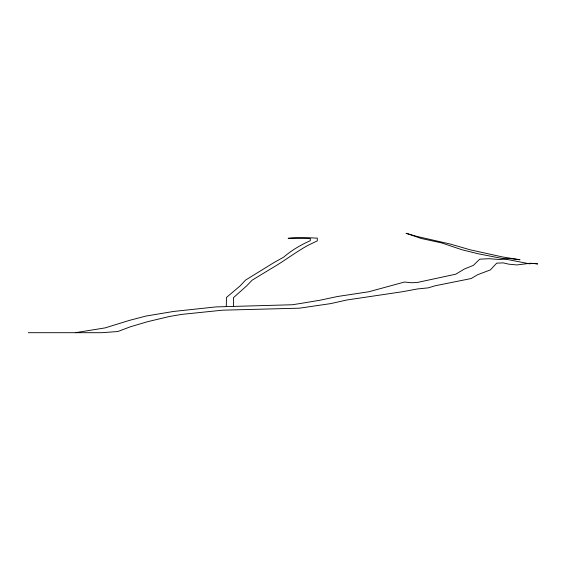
<?xml version="1.0" encoding="UTF-8"?>
<svg xmlns="http://www.w3.org/2000/svg" width="566" height="566" viewBox="0 0 566 566"><rect width="100%" height="100%" fill="white"/><g stroke="black" fill="none" stroke-linecap="round" stroke-linejoin="round"><path stroke-width="0.85" d="M226.308 306.694L226.442 297.483L240.09 285.922L245.63 280.043L274.022 262.539L283.644 257.169C291.582 250.285 300.68 244.958 310.281 240.713L310.281 238.541L288.165 238.336C297.78 236.836 307.614 237.777 317.3 238.137L317.3 240.875L307.727 245.467C295.049 252.563 283.601 261.492 270.965 268.716L252.096 280.198L246.613 285.922L233.461 297.681L233.546 306.461M75.37 332.695L105.149 327.884L129.522 320.356L146.014 316.047L173.769 311.427L216.155 306.899L292.339 304.749L300.603 303.461L319.705 300.277L337.683 296.471L368.749 291.773L404.506 282.038L411.935 282.759L417.425 282.448L455.736 274.199L464.523 268.942L473.325 265.397L479.727 259.171L489.052 258.704L500.103 259.568L508.678 258.429L520.02 259.744L502.594 256.978L470.084 249.783L450.225 244.038L417.135 236.482L406.048 233.305M28.3 332.695L101.753 332.695L117.82 331.527L130.682 326.681L147.542 321.7L169.411 316.5L181.828 314.378L222.565 310.182L299.456 308.18L330.756 303.602L346.795 300.001L402.157 291.773L417.722 288.915L428.264 287.861L435.325 285.731L471.195 278.536L477.718 274.673L490.425 269.89L496.686 263.155L503.188 262.879L508.799 264.166L516.822 264.945L530.462 263.24L537.7 263.94L534.163 263.332L529.337 263.784L477.619 253.653L461.898 249.733L441.508 242.892L421.175 238.47L406.296 233.305"/></g></svg>
